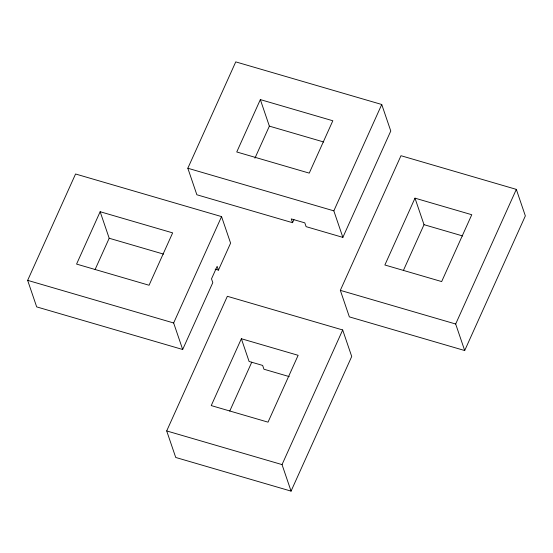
<?xml version="1.0" encoding="UTF-8"?>
<svg xmlns="http://www.w3.org/2000/svg" width="553" height="553" viewBox="0 0 553 553"><rect width="100%" height="100%" fill="white"/><g stroke="black" fill="none" stroke-linecap="round" stroke-linejoin="round"><path stroke-width="0.83" d="M218.428 270.134L217.142 266.339L211.509 278.843L212.801 282.631L182.677 349.496L36.678 306.887L27.65 280.357L75.567 173.995L221.559 216.603L230.594 243.133L218.428 270.134L215.165 269.18M100.155 211.723L76.57 264.085L149.054 285.244L172.647 232.875L100.155 211.723L109.19 238.246L95.102 269.511M187.833 168.243L235.751 61.881L381.743 104.489L390.777 131.013L342.86 237.382L306.106 226.654L304.814 222.866L291.258 218.905L292.551 222.693L196.861 194.767L187.833 168.243L333.832 210.852L342.86 237.382M260.339 99.602L236.753 151.971L309.238 173.124L332.83 120.761L260.339 99.602L269.366 126.132L254.933 158.179M182.677 349.496L173.649 322.973L221.559 216.603M166.695 430.932L227.345 296.297L342.687 329.961L351.715 356.485L291.065 491.119L175.723 457.462L166.695 430.932L282.037 464.596L291.065 491.119M292.551 222.693L293.94 219.61M241.357 338.733L211.239 405.584L268.025 422.153L298.136 355.309L241.357 338.733L249.099 361.475L262.654 365.429L263.94 369.217L289.226 376.6M229.758 411.059L251.774 362.18M333.832 210.852L381.743 104.489M340.33 290.353L400.98 155.711L516.322 189.375L525.35 215.905L464.7 350.54L349.358 316.876L340.33 290.353L455.672 324.01L464.7 350.54M282.037 464.596L342.687 329.961M414.992 198.154L384.874 264.998L441.66 281.574L471.771 214.723L414.992 198.154L424.02 224.677L403.441 270.362M455.672 324.01L516.322 189.375M269.366 126.132L323.733 141.997M424.02 224.677L462.695 235.965M109.19 238.246L163.543 254.11M27.65 280.357L173.649 322.973"/></g></svg>
